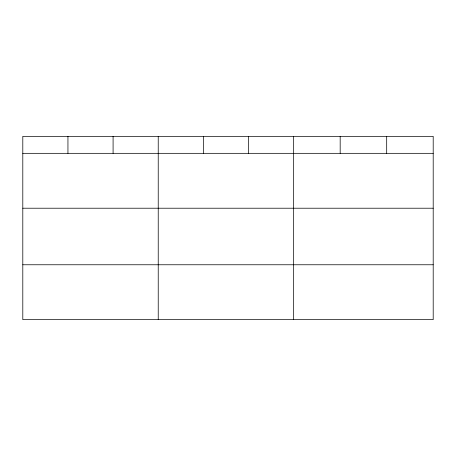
<?xml version="1.0" encoding="UTF-8"?>
<svg xmlns="http://www.w3.org/2000/svg" width="456" height="456" viewBox="0 0 456 456"><rect width="100%" height="100%" fill="white"/><g stroke="black" fill="none" stroke-linecap="round" stroke-linejoin="round"><path stroke-width="0.68" d="M433.2 153.33L433.2 319.656L22.8 319.656L22.8 136.344L433.2 136.344L433.2 153.33L22.8 153.33M22.8 208.215L433.2 208.215M22.8 264.765L433.2 264.765M386.688 136.344L386.688 153.33M340.176 136.344L340.176 153.33M293.664 136.344L293.664 319.656M248.52 136.344L248.52 153.33M203.376 136.344L203.376 153.33M158.232 136.344L158.232 319.656M113.088 136.344L113.088 153.33M67.944 136.344L67.944 153.33"/></g></svg>
